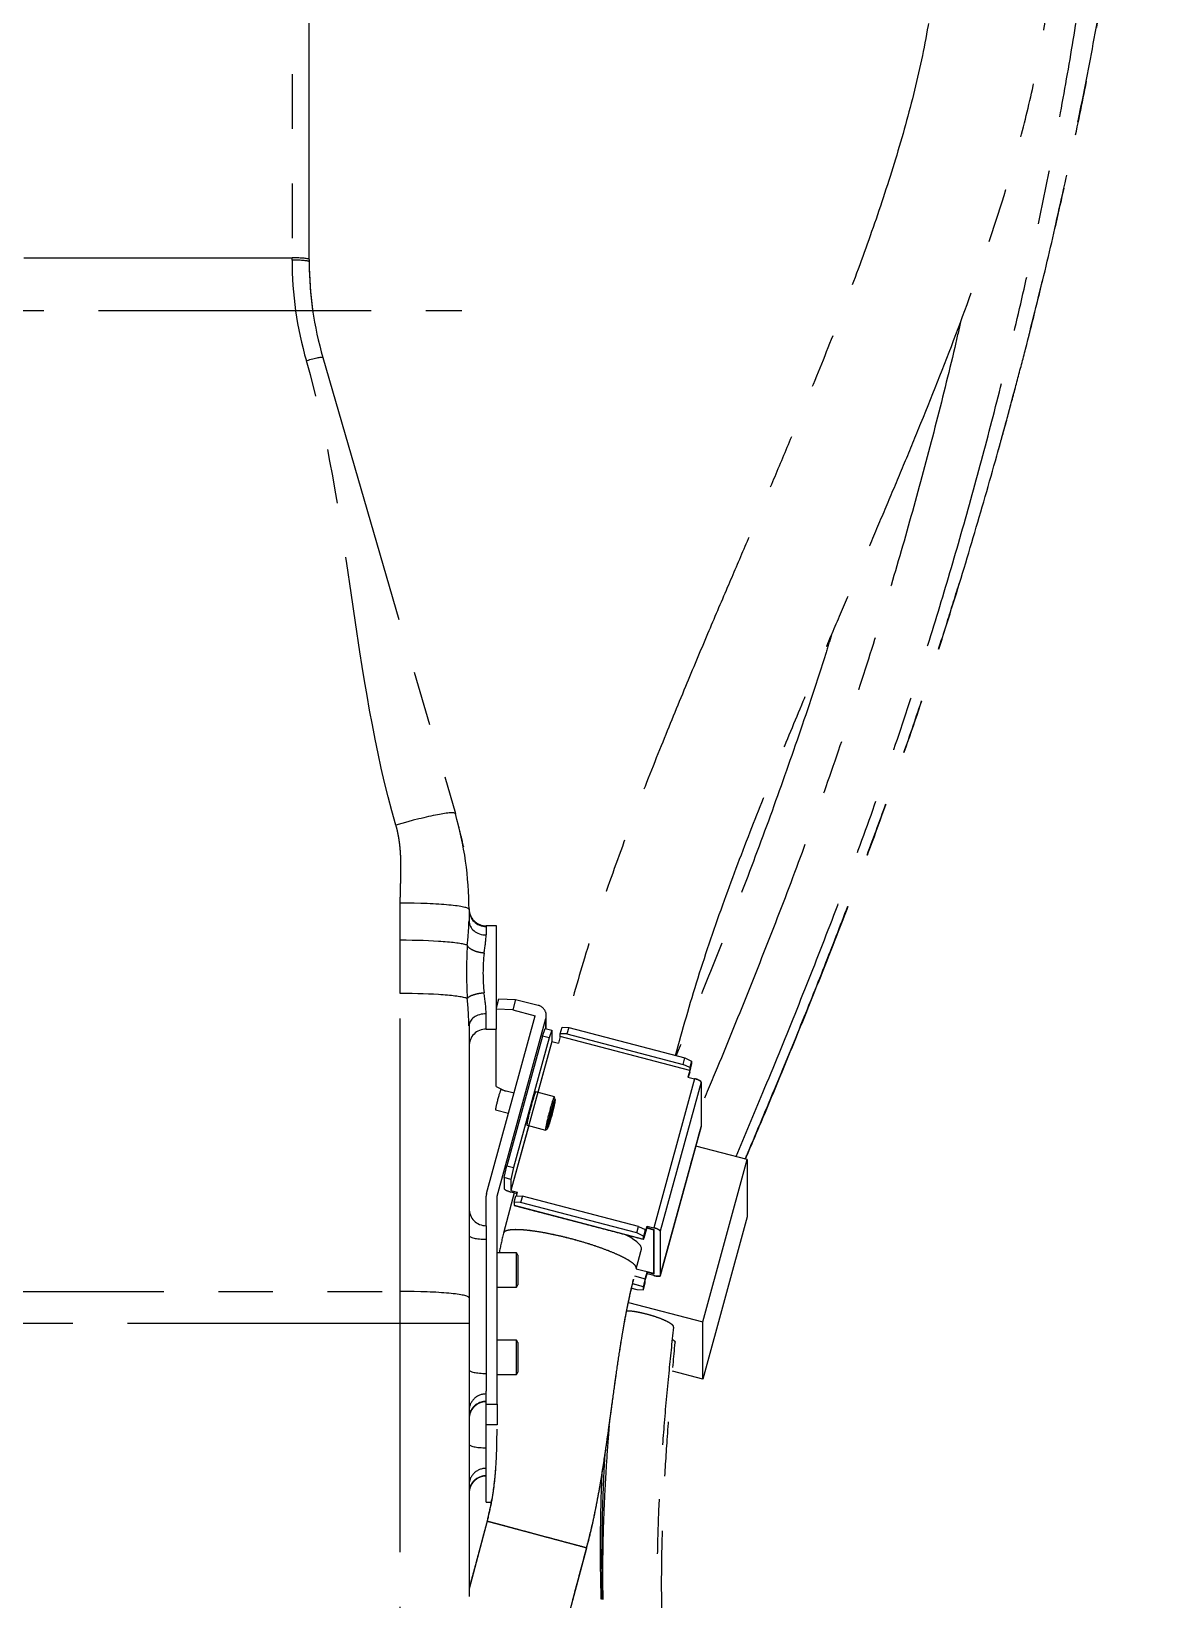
# Model space of a CAD drawing. Extents: x -2384 to 29887, y -2542 to 22350.
# Drawn here: x 5040.9 to 5367.2, y 2362.5 to 2818.8 of the extents above; entities that cross this region are included whole.
import ezdxf

# ---------------------------------------------------------------- set-up
doc = ezdxf.new("R2010")
doc.units = 0
doc.header["$LTSCALE"] = 63.5
doc.header["$MEASUREMENT"] = 0
doc.linetypes.add('CENTER', pattern=[2, 1.25, -0.25, 0.25, -0.25])
doc.linetypes.add('PHANTOM', pattern=[2.5, 1.25, -0.25, 0.25, -0.25, 0.25, -0.25])
doc.layers.add('2', color=2, linetype='CENTER')
doc.layers.add('4', color=6, linetype='PHANTOM')

# ---------------------------------------------------------------- blocks, each defined once
blk = doc.blocks.new('r2000ibSolutionArm-ev')
at = {"layer": '2'}
blk.add_line((-242.85, 1745), (370.95, 1745), dxfattribs=at)
at = {"layer": '4'}
for p, q in [((321.5, 1909), (321.5, 1760.36)), ((326.5, 1759.89), (326.5, 1904)), ((243.5, 1760.36), (321.5, 1760.36)), ((321.5, 1759.7), (321.5, 1760.36)), ((326.5, 1759.89), (326.5, 1759.24)), ((330.47, 1731.33), (369.03, 1598.67)), ((353, 1561.82), (353, 1572.64)), ((373, 1570.76), (373, 1567.48)), ((381, 1566), (378, 1566)), ((378, 1565.82), (378, 1563.36)), ((381, 1536), (381, 1566)), ((353, 1546.33), (353, 1561.82)), ((353, 1459.67), (353, 1546.33)), ((381, 1542.16), (381.72, 1544.79)), ((381.72, 1544.79), (386.55, 1544.61)), ((386.55, 1544.61), (385.72, 1541.6)), ((386.55, 1544.61), (393.12, 1542.9)), ((378, 1536), (378, 1540.44)), ((378.11, 1488.2), (392.29, 1539.88)), ((385.72, 1541.6), (381, 1541.77)), ((381.2, 1487.39), (395.38, 1539.07)), ((385.72, 1541.6), (392.29, 1539.88)), ((392.29, 1539.88), (392.29, 1539.87)), ((395.38, 1536.1), (395.38, 1539.07)), ((395.49, 1536.07), (395.49, 1539.88)), ((373, 1536.92), (373, 1457.8)), ((378, 1536), (381, 1536)), ((380.89, 1519.27), (380.89, 1536)), ((394.4, 1533.97), (384.05, 1496.25)), ((396.33, 1533.47), (385.98, 1495.74)), ((396.33, 1533.47), (385.98, 1495.74)), ((394.4, 1533.97), (395.18, 1536.15)), ((396.33, 1533.47), (394.4, 1533.97)), ((396.33, 1533.47), (394.4, 1533.97)), ((395.18, 1536.15), (397.11, 1535.65)), ((395.18, 1536.15), (397.11, 1535.65)), ((397.11, 1535.65), (396.33, 1533.47)), ((397.11, 1535.65), (396.33, 1533.47)), ((397.11, 1535.65), (397.11, 1532.4)), ((397.11, 1535.65), (397.11, 1532.4)), ((399.56, 1533.78), (399.04, 1531.89)), ((399.56, 1533.78), (399.04, 1531.89)), ((399.56, 1534.65), (400.08, 1536.53)), ((399.56, 1534.65), (400.08, 1536.53)), ((399.56, 1533.78), (399.56, 1534.65)), ((401.49, 1534.57), (399.56, 1534.65)), ((399.56, 1533.78), (399.56, 1534.65)), ((401.49, 1534.57), (399.56, 1534.65)), ((437.23, 1523.92), (399.56, 1533.78)), ((437.23, 1523.93), (399.56, 1533.78)), ((437.23, 1523.93), (399.56, 1533.78)), ((437.23, 1523.92), (399.56, 1533.78)), ((400.08, 1536.53), (402.01, 1536.46)), ((400.08, 1536.53), (402.01, 1536.46)), ((402.01, 1536.46), (401.49, 1534.57)), ((402.01, 1536.46), (401.49, 1534.57)), ((401.49, 1534.57), (435.3, 1525.73)), ((401.49, 1534.57), (435.3, 1525.73)), ((402.01, 1536.46), (435.81, 1527.62)), ((402.01, 1536.46), (435.81, 1527.62)), ((397.11, 1532.4), (385.2, 1489.02)), ((397.11, 1532.4), (385.2, 1489.02)), ((397.11, 1532.4), (393.03, 1517.55)), ((397.11, 1532.4), (393.03, 1517.55)), ((397.11, 1532.4), (399.04, 1531.89)), ((397.11, 1532.4), (399.04, 1531.89)), ((435.3, 1525.73), (435.81, 1527.62)), ((435.3, 1525.73), (435.81, 1527.62)), ((437.23, 1524.79), (435.3, 1525.73)), ((437.23, 1524.79), (435.3, 1525.73)), ((435.81, 1527.62), (437.74, 1526.68)), ((435.81, 1527.62), (437.74, 1526.68)), ((437.23, 1523.92), (436.71, 1522.04)), ((437.23, 1523.92), (436.71, 1522.04)), ((437.74, 1526.68), (437.23, 1524.79)), ((437.74, 1526.68), (437.23, 1524.79)), ((437.23, 1524.79), (437.23, 1523.93)), ((437.23, 1524.79), (437.23, 1523.93)), ((437.74, 1526.68), (437.74, 1525.81)), ((437.74, 1526.68), (437.74, 1525.81)), ((438.64, 1521.53), (426.74, 1478.15)), ((438.64, 1521.53), (426.74, 1478.15)), ((440.57, 1520.59), (428.67, 1477.21)), ((440.57, 1520.59), (428.67, 1477.21)), ((436.71, 1522.04), (438.64, 1521.53)), ((436.71, 1522.04), (438.64, 1521.53)), ((437.23, 1523.49), (436.82, 1522.01)), ((437.23, 1523.49), (436.82, 1522.01)), ((440.57, 1520.59), (440.57, 1507.61)), ((440.57, 1520.59), (440.57, 1507.61)), ((380.89, 1519.27), (383.61, 1517.95)), ((386.1, 1517.3), (382.26, 1518.3)), ((397.83, 1516.3), (392.42, 1517.71)), ((398.06, 1515.5), (397.85, 1516.27)), ((380.74, 1512.5), (384.51, 1511.51)), ((396.58, 1510.54), (396.2, 1508.63)), ((397.32, 1513.26), (396.58, 1510.54)), ((396.58, 1509.45), (397.32, 1512.18)), ((397.05, 1512.25), (397.32, 1512.18)), ((397.7, 1514.08), (397.32, 1513.26)), ((397.32, 1512.18), (397.7, 1514.08)), ((390.39, 1507.91), (385.2, 1489.02)), ((390.39, 1507.91), (385.2, 1489.02)), ((389.89, 1508.04), (395.3, 1506.62)), ((395.33, 1506.64), (395.89, 1507.2)), ((396.2, 1508.63), (396.58, 1509.45)), ((396.38, 1509.51), (396.58, 1509.45)), ((440.57, 1507.61), (428.67, 1464.23)), ((440.57, 1507.61), (428.67, 1464.23)), ((428.67, 1464.21), (440.57, 1507.58)), ((440.57, 1507.61), (440.57, 1507.58)), ((453.96, 1498.02), (439.02, 1501.94)), ((441.02, 1450.78), (453.96, 1498.02)), ((453.96, 1498.02), (453.96, 1481.39)), ((383.27, 1492.77), (384.05, 1496.25)), ((383.27, 1492.77), (383.27, 1489.52)), ((385.2, 1492.27), (383.27, 1492.77)), ((384.05, 1496.25), (385.98, 1495.74)), ((385.98, 1495.74), (385.2, 1492.27)), ((385.2, 1492.27), (385.2, 1489.02)), ((378, 1478.69), (378, 1487.39)), ((381.2, 1426.86), (381.2, 1487.39)), ((381.2, 1470.86), (381.2, 1487.39)), ((386.17, 1488.33), (383.03, 1476.64)), ((385.2, 1489.02), (387.14, 1488.51)), ((385.2, 1488.59), (387.03, 1488.11)), ((386.1, 1485.6), (386.62, 1487.49)), ((386.62, 1487.49), (388.55, 1487.42)), ((386.85, 1487.48), (387.14, 1488.51)), ((388.55, 1487.42), (388.03, 1485.53)), ((422.35, 1478.58), (388.55, 1487.42)), ((422.35, 1478.58), (388.55, 1487.42)), ((388.03, 1485.53), (386.1, 1485.6)), ((386.1, 1485.6), (386.1, 1484.74)), ((386.1, 1484.74), (423.77, 1474.89)), ((386.1, 1484.74), (423.77, 1474.89)), ((386.11, 1484.69), (423.78, 1474.84)), ((421.84, 1476.69), (388.03, 1485.53)), ((421.84, 1476.69), (388.03, 1485.53)), ((378, 1478.78), (378, 1474.86)), ((421.84, 1476.69), (422.35, 1478.58)), ((421.84, 1476.69), (422.35, 1478.58)), ((422.35, 1478.58), (424.29, 1477.64)), ((422.35, 1478.58), (424.29, 1477.64)), ((424.29, 1476.77), (424.8, 1478.66)), ((424.29, 1476.77), (424.8, 1478.66)), ((424.8, 1478.66), (424.8, 1478.23)), ((424.8, 1478.66), (426.74, 1478.15)), ((424.8, 1478.66), (426.74, 1478.15)), ((424.8, 1478.66), (424.8, 1478.23)), ((453.96, 1481.39), (441.02, 1434.15)), ((378, 1474.86), (378, 1435.81)), ((423.77, 1475.75), (421.84, 1476.69)), ((423.77, 1475.75), (421.84, 1476.69)), ((424.29, 1477.64), (423.77, 1475.75)), ((424.29, 1477.64), (423.77, 1475.75)), ((423.77, 1474.89), (423.77, 1475.75)), ((423.77, 1474.89), (423.77, 1475.75)), ((424.29, 1476.34), (424.8, 1478.23)), ((424.29, 1476.34), (424.8, 1478.23)), ((424.29, 1476.77), (424.29, 1477.64)), ((424.29, 1476.77), (424.29, 1477.64)), ((424.29, 1476.77), (424.29, 1476.77)), ((424.29, 1476.77), (424.29, 1476.77)), ((426.74, 1477.5), (424.75, 1478.02)), ((426.74, 1477.5), (424.75, 1478.02)), ((424.8, 1478.23), (426.74, 1477.72)), ((424.8, 1478.23), (426.74, 1477.72)), ((426.74, 1477.72), (426.74, 1477.5)), ((426.74, 1477.72), (426.74, 1464.73)), ((426.74, 1464.95), (426.74, 1477.5)), ((428.67, 1477.21), (428.67, 1464.23)), ((428.67, 1477.21), (428.67, 1464.23)), ((386.8, 1470.86), (381.2, 1470.86)), ((386.8, 1460.86), (386.8, 1470.86)), ((387.2, 1470.17), (386.8, 1470.86)), ((387.2, 1470.17), (387.2, 1461.55)), ((421.67, 1466.28), (426.74, 1464.95)), ((421.67, 1466.28), (426.74, 1464.95)), ((424.29, 1463.35), (424.8, 1465.24)), ((424.29, 1463.35), (424.8, 1465.24)), ((424.29, 1462.92), (424.8, 1464.81)), ((424.29, 1462.92), (424.8, 1464.81)), ((424.8, 1465.24), (424.8, 1464.81)), ((426.74, 1464.73), (424.8, 1465.24)), ((424.8, 1465.24), (424.8, 1464.81)), ((426.74, 1464.73), (424.8, 1465.24)), ((426.74, 1464.3), (424.8, 1464.81)), ((426.74, 1464.3), (424.8, 1464.81)), ((426.74, 1464.95), (426.74, 1464.73)), ((426.74, 1464.74), (426.74, 1464.73)), ((426.74, 1464.74), (426.74, 1464.73)), ((381.2, 1460.86), (386.8, 1460.86)), ((386.8, 1460.86), (387.2, 1461.55)), ((420.28, 1460.65), (421.84, 1460.24)), ((420.37, 1460.62), (421.84, 1460.24)), ((423.77, 1461.03), (420.58, 1461.87)), ((423.77, 1461.03), (420.65, 1461.85)), ((421.15, 1464.17), (424.29, 1463.35)), ((421.18, 1464.17), (424.29, 1463.35)), ((421.84, 1460.24), (423.77, 1460.17)), ((421.84, 1460.24), (423.77, 1460.17)), ((423.77, 1460.17), (424.29, 1462.05)), ((423.77, 1460.17), (424.29, 1462.05)), ((423.77, 1460.17), (423.77, 1461.03)), ((423.77, 1460.17), (423.77, 1461.03)), ((424.29, 1462.05), (424.29, 1462.92)), ((424.29, 1462.05), (424.29, 1462.92)), ((204.82, 1459.67), (353, 1459.67)), ((353, 1450.31), (353, 1459.67)), ((373, 1457.8), (373, 1450.31)), ((419.37, 1456.45), (441.02, 1450.78)), ((373, 1455), (373, 1050)), ((353, 1450.31), (205.68, 1450.31)), ((353, 1066.32), (353, 1450.31)), ((373, 1450.31), (353, 1450.31)), ((373, 1450.31), (373, 1335)), ((441.02, 1434.15), (441.02, 1450.78)), ((386.8, 1445.48), (381.2, 1445.48)), ((386.8, 1435.48), (386.8, 1445.48)), ((387.2, 1444.79), (386.8, 1445.48)), ((387.2, 1444.79), (387.2, 1436.17)), ((378, 1435.81), (378, 1430.69)), ((381.2, 1435.48), (386.8, 1435.48)), ((386.8, 1435.48), (387.2, 1436.17)), ((441.02, 1434.15), (432.25, 1436.45)), ((378, 1426.86), (378, 1430.69)), ((378, 1420.9), (378, 1426.86)), ((378, 1426.86), (381.2, 1426.86)), ((381.2, 1426.86), (381.2, 1420.9)), ((378, 1398.39), (378, 1420.9)), ((378, 1398.39), (378, 1420.9)), ((381.2, 1420.9), (378, 1420.9)), ((378, 1398.39), (379.5, 1398.39)), ((378, 1398.39), (379.33, 1398.39)), ((378.28, 1392.86), (373, 1373.17)), ((378.28, 1392.86), (407.25, 1385.1)), ((399.49, 1356.12), (407.25, 1385.1))]:
    blk.add_line(p, q, dxfattribs=at)
at = {"layer": '4', "flags": 128}
for points in [[(423.77, 1474.89), (423.78, 1474.84), (423.81, 1474.86), (423.85, 1474.96), (423.92, 1475.13), (424, 1475.36), (424.09, 1475.65), (424.18, 1475.98), (424.29, 1476.34)], [(424.29, 1476.77), (424.29, 1476.77), (424.29, 1476.77), (424.29, 1476.77), (424.29, 1476.77), (424.29, 1476.77), (424.29, 1476.77), (424.29, 1476.77), (424.29, 1476.77)], [(426.74, 1464.73), (426.74, 1464.73), (426.74, 1464.73), (426.74, 1464.73), (426.74, 1464.73), (426.74, 1464.73), (426.74, 1464.73), (426.74, 1464.73), (426.74, 1464.73)], [(428.67, 1464.23), (428.63, 1464.15), (428.52, 1464.1), (428.34, 1464.07), (428.1, 1464.07), (427.81, 1464.09), (427.48, 1464.14), (427.11, 1464.21), (426.74, 1464.3)]]:
    blk.add_lwpolyline(points, dxfattribs=at)
at = {"layer": '4'}
for centre, radius, start, end in [((426.5, 1759.7), 105, 180, 196.2052), ((426.5, 1759.24), 100, 180, 196.2052), ((426.5, 1759.24), 100, 180, 187.9878), ((273, 1570.76), 100, 0, 16.2052), ((-24.52, 1497.02), 406.52, 13.0576, 13.9003), ((378, 1571), 5, 180.1292, 270.365), ((283.56, 1570.3), 89.49, 353.6258, 358.1941), ((326.19, 1566.95), 51.94, 350.1838, 356.036), ((510.61, 1552.62), 138.33, 176.7925, 183.2108), ((432.96, 1552.29), 55.89, 174.0426, 185.9574), ((267.6, 1534.18), 105.43, 1.4903, 5.8227), ((329.81, 1538.44), 48.23, 2.3845, 9.6173), ((378, 1531), 5, 90, 180), ((399.55, 1533.78), 0.0134, 342.4341, 352.3486), ((397.11, 1532.4), 0.00316, 223.7822, 263.7951), ((421.42, 1528.24), 16.5, 343.2843, 351.548), ((437.21, 1523.93), 0.0147, 343.2341, 352.7721), ((438.27, 1518.31), 3.24, 44.741, 83.4525), ((378, 1483.78), 5, 180, 270), ((426.36, 1474.93), 3.24, 44.7491, 83.4443), ((426.73, 1477.72), 0.00316, 43.7822, 83.7951), ((440.1, 1458.61), 16.51, 163.2848, 171.5474), ((424.31, 1462.91), 0.0242, 164.4219, 170.2173), ((378, 1422.56), 5, 90, 180), ((378, 1400.92), 5, 90, 180)]:
    blk.add_arc(centre, radius, start, end, dxfattribs=at)
for centre, major_axis, ratio, start_param, end_param in [((321.5, 1759.89), (5, 0), 0.093643, 0, 1.570796), ((321.5, 1759.24), (5, 0), 0.093643, 0, 1.570796), ((325.67, 1729.93), (4.8, 1.4), 0.089953, 0, 1.54466), ((351.74, 1593.65), (17.28, 5.02), 0.089953, 0, 1.54466), ((365.24, 1593.48), (4.85, 1.2), 0.963068, 0, 0.106019), ((353, 1570.76), (20, 0), 0.093643, 0, 1.570796), ((378, 1570.76), (-5, 0), 0.988164, 0, 1.570796), ((378, 1567.48), (5, 0), 0.82398, 3.141593, 4.712389), ((353, 1559.95), (20, 0), 0.093637, 0.225973, 1.570782), ((353, 1544.46), (20, 0), 0.093648, 0.226002, 1.570811), ((392.29, 1539.88), (-3.2, 0), 0.976296, 2.879793, 4.45059), ((378, 1536.92), (-5, 0), 0.703877, 4.712389, 6.283185), ((392.29, 1539.88), (-0.002, 0), 0.976296, 2.879793, 4.45059), ((399.56, 1533.78), (0.00051, 0.00193), 0.056019, 4.501434, 6.072231), ((397.11, 1532.4), (-0.00193, 0.00053), 0.209065, 0.057316, 1.628112), ((437.23, 1523.93), (-0.51, -1.94), 0.056019, 1.359842, 2.930638), ((437.23, 1523.93), (-0.00051, -0.00193), 0.056019, 1.359842, 2.930638), ((438.64, 1521.1), (-1.93, 0.53), 0.209065, 3.198909, 4.769705), ((381.5, 1515.4), (-0.76, -2.9), 0.056019, 3.141593, 6.283185), ((391.16, 1512.87), (1.27, 4.84), 0.056019, 0, 3.141593), ((396.56, 1511.46), (1.27, 4.84), 0.056019, 0, 3.238926), ((396.56, 1511.46), (1.27, 4.84), 0.056019, 6.185852, 6.283185), ((438.64, 1508.11), (-1.93, 0.53), 0.209065, 3.141593, 3.198909), ((381.2, 1487.39), (-3.2, 0), 0.976296, 6.021386, 6.283185), ((385.2, 1489.02), (-1.93, 0.53), 0.209065, 0.057316, 1.628112), ((385.2, 1489.02), (-0.00193, 0.00053), 0.209065, 0.057316, 1.628112), ((386.62, 1486.63), (0.51, 1.94), 0.056019, 2.930638, 3.141593), ((378, 1475.94), (5, 0), 0.21644, 3.141593, 4.712389), ((403.88, 1477.16), (19.29, -5.29), 0.209197, 0.001278, 0.784788), ((424.29, 1476.77), (0.51, 1.94), 0.056019, 2.930638, 4.501434), ((426.74, 1477.72), (-1.93, 0.53), 0.209065, 3.198909, 4.769705), ((426.74, 1477.72), (-0.00193, 0.00053), 0.209065, 3.198909, 4.769705), ((424.29, 1462.92), (0.51, 1.94), 0.056019, 1.359842, 2.930638), ((424.29, 1462.92), (0.00051, 0.00193), 0.056019, 1.359842, 2.930638), ((426.74, 1464.74), (-1.93, 0.53), 0.209065, 1.628112, 3.198909), ((353, 1457.8), (20, 0), 0.093643, 0, 1.570796), ((378, 1436.89), (5, 0), 0.21644, 3.141593, 4.712389), ((378, 1424.96), (5, 0), 0.976296, 1.570796, 3.141593), ((378, 1422.8), (5, 0), 0.976296, 1.570796, 3.141593), ((378, 1415.25), (-5, 0), 0.21644, 0, 1.570796), ((378, 1403.32), (5, 0), 0.976296, 1.570796, 3.141593), ((378, 1401.16), (5, 0), 0.976296, 1.570796, 3.141593)]:
    blk.add_ellipse(centre, major_axis=major_axis, ratio=ratio, start_param=start_param, end_param=end_param, dxfattribs=at)
blk.add_ellipse((396.95, 1511.36), major_axis=(-1.09, -4.17), ratio=0.056019, dxfattribs=at)
for points, degree, knots in [([(526.84, 1703.7), (527.15, 1704.83), (528.3, 1708.9), (530.22, 1715.95), (532.61, 1724.87), (536.03, 1737.97), (540.37, 1755.37), (545.21, 1776.12), (549.57, 1796.13), (553.47, 1815.39), (557.11, 1834.89), (560.46, 1854.67), (563.49, 1874.68), (565.86, 1892.63), (567.66, 1908.45), (569, 1922.13), (570.12, 1935.84), (570.99, 1949.41), (571.57, 1962.37), (571.88, 1974.41), (571.96, 1985.34), (571.84, 1995.28), (571.6, 2003.1), (571.34, 2009.08), (571.11, 2013.35), (570.87, 2017.07), (570.66, 2020.09), (570.47, 2022.59), (570.26, 2025.08), (569.99, 2028.06), (569.63, 2031.76), (569.14, 2036.2), (568.51, 2041.37), (567.71, 2047.1), (566.75, 2053.17), (565.63, 2059.37), (564.36, 2065.62), (562.93, 2071.89), (561.34, 2078.09), (559.69, 2083.81), (558.1, 2088.78), (556.58, 2093.19), (554.97, 2097.48), (552.97, 2102.41), (550.6, 2107.7), (547.91, 2113.1), (545.34, 2117.75), (542.9, 2121.8), (540.59, 2125.37), (538.2, 2128.8), (535.8, 2132.01), (533.43, 2134.97), (531.07, 2137.73), (528.77, 2140.26), (526.37, 2142.75), (523.86, 2145.21), (521.18, 2147.68), (518.53, 2149.97), (515.98, 2152.05), (513.56, 2153.92), (511.23, 2155.63), (509.02, 2157.18), (506.8, 2158.66), (504.45, 2160.17), (501.74, 2161.82), (498.84, 2163.49), (495.85, 2165.11), (492.83, 2166.67), (489.59, 2168.24), (486.19, 2169.78), (482.84, 2171.22), (479.63, 2172.51), (476.81, 2173.58), (474.41, 2174.44), (472.33, 2175.17), (469.88, 2176), (466.78, 2177), (464.32, 2177.72), (463.04, 2178.1)], 3, [0, 0, 0, 0, 0.005294, 0.019133, 0.033058, 0.047071, 0.080451, 0.114343, 0.143945, 0.173952, 0.204425, 0.235512, 0.267203, 0.299479, 0.321492, 0.343785, 0.366393, 0.389334, 0.411836, 0.432497, 0.451714, 0.46948, 0.485787, 0.494428, 0.502577, 0.509663, 0.515383, 0.519733, 0.523987, 0.529712, 0.536912, 0.545592, 0.555981, 0.567904, 0.580655, 0.593877, 0.607557, 0.621679, 0.636227, 0.650776, 0.662916, 0.673238, 0.684377, 0.696475, 0.712731, 0.72832, 0.743269, 0.754608, 0.765954, 0.777226, 0.788002, 0.798212, 0.807671, 0.817208, 0.825557, 0.835274, 0.845129, 0.854331, 0.862879, 0.870772, 0.877958, 0.885017, 0.891267, 0.898052, 0.905854, 0.914566, 0.922237, 0.930255, 0.938618, 0.947324, 0.955865, 0.963182, 0.970192, 0.97545, 0.979566, 0.984392, 0.991866, 1, 1, 1, 1]), ([(453.45, 1498.16), (455.17, 1502.23), (460.19, 1514.03), (468.34, 1533.76), (477.85, 1557.43), (487.08, 1581.43), (495.98, 1605.75), (504.32, 1629.92), (512.11, 1653.86), (519.37, 1677.51), (526.25, 1701.3), (532.75, 1725.2), (538.83, 1749.16), (544.5, 1773.18), (549.72, 1797.21), (554.48, 1821.24), (558.74, 1845.2), (562.19, 1867.33), (564.94, 1887.59), (567.07, 1905.98), (568.8, 1924.16), (570.1, 1942.09), (570.91, 1958.95), (571.27, 1974.72), (571.23, 1989.4), (570.78, 2003.67), (569.93, 2017.48), (568.66, 2030.68), (566.99, 2043.24), (564.9, 2055.1), (562.42, 2066.29), (559.36, 2077.4), (555.65, 2088.25), (551.17, 2098.73), (546.09, 2108.34), (540.35, 2117.16), (533.87, 2125.29), (527.13, 2132.2), (520.26, 2138.09), (513.37, 2143.12), (505.77, 2147.84), (497.36, 2152.27), (488.7, 2156.08), (479.93, 2159.38), (471.06, 2162.19), (464.46, 2164.09), (460.61, 2164.96), (460.21, 2165.05)], 3, [0, 0, 0, 0, 0.015303, 0.044379, 0.073568, 0.102863, 0.132246, 0.161685, 0.189486, 0.21732, 0.245168, 0.273018, 0.300876, 0.32876, 0.356685, 0.384661, 0.412709, 0.440817, 0.462927, 0.485048, 0.507201, 0.529431, 0.551736, 0.571206, 0.590713, 0.610255, 0.629826, 0.649425, 0.668707, 0.688016, 0.7073, 0.726514, 0.749355, 0.772249, 0.795157, 0.818062, 0.84102, 0.864081, 0.881794, 0.899632, 0.917631, 0.935772, 0.954031, 0.968546, 0.9833, 0.998265, 1, 1, 1, 1]), ([(450.7, 1498.88), (453.32, 1505.09), (459.12, 1518.85), (467.91, 1540.32), (477.02, 1563.32), (485.8, 1586.52), (494.19, 1609.95), (501.98, 1633.16), (509.21, 1656.09), (515.9, 1678.69), (522.2, 1701.4), (528.11, 1724.18), (533.61, 1747), (538.68, 1769.82), (543.32, 1792.59), (547.48, 1815.27), (551.15, 1837.79), (554.07, 1858.51), (556.34, 1877.43), (558.05, 1894.56), (559.38, 1911.42), (560.31, 1927.95), (560.8, 1943.93), (560.86, 1959.32), (560.49, 1974.07), (559.67, 1988.28), (558.4, 2001.9), (556.65, 2014.84), (554.45, 2027.06), (551.78, 2038.52), (548.59, 2049.37), (544.88, 2059.53), (540.58, 2069.02), (535.71, 2077.8), (530.2, 2085.93), (523.97, 2093.48), (517.5, 2099.93), (510.91, 2105.45), (504.33, 2110.16), (497.07, 2114.6), (489.05, 2118.75), (480.82, 2122.34), (472.49, 2125.43), (464.13, 2128.08), (455.96, 2130.33), (450.28, 2131.58), (447.88, 2132.11)], 3, [0, 0, 0, 0, 0.024583, 0.054464, 0.084293, 0.114072, 0.14381, 0.173509, 0.201473, 0.229402, 0.257306, 0.285191, 0.31305, 0.340875, 0.368657, 0.396384, 0.424049, 0.451653, 0.473306, 0.494937, 0.51653, 0.538049, 0.559491, 0.580224, 0.600901, 0.621527, 0.642105, 0.662633, 0.683108, 0.703571, 0.724091, 0.745686, 0.767446, 0.789423, 0.811632, 0.834058, 0.8567, 0.874145, 0.891735, 0.909486, 0.927397, 0.945472, 0.959844, 0.974416, 0.98918, 1, 1, 1, 1]), ([(433.11, 1528.32), (435.1, 1535.67), (439.5, 1551.04), (447.06, 1573.05), (455.02, 1594.11), (462.77, 1613.37), (469.69, 1629.99), (475.64, 1644.01), (480.71, 1655.88), (485.5, 1667.05), (490.23, 1678.12), (495, 1689.37), (499.79, 1700.77), (506.71, 1717.57), (515.53, 1739.86), (525.55, 1767.81), (533.02, 1792.5), (538.05, 1813.67), (541.13, 1831), (542.89, 1847.89), (543.16, 1863.94), (542.08, 1877.13), (540.27, 1887.58), (538.38, 1895.29), (536.31, 1901.78), (534.37, 1906.85), (532.36, 1911.47), (529.88, 1916.53), (526.29, 1922.88), (521.61, 1929.9), (515.49, 1937.7), (508.43, 1945.32), (500.79, 1952.34), (493.47, 1958.27), (486, 1963.7), (477.77, 1969.09), (468.45, 1974.57), (457.49, 1980.35), (444.73, 1986.34), (430.56, 1992.24), (416.13, 1997.62), (402.22, 2002.33), (389.15, 2006.42), (377.02, 2009.97), (366.9, 2012.77), (358.11, 2015.1), (349.78, 2017.26), (339.98, 2019.71), (328.52, 2022.48), (315.35, 2025.56), (300.57, 2028.91), (286.98, 2031.92), (279.01, 2033.68), (276.2, 2034.29)], 3, [0.0380488, 0.0380488, 0.0380488, 0.0380488, 0.0693146, 0.1008252, 0.1304498, 0.1577244, 0.1822931, 0.2010044, 0.2174352, 0.232955, 0.2487544, 0.264808, 0.2810889, 0.2975682, 0.3366111, 0.3762013, 0.4161511, 0.4401621, 0.4641419, 0.4876759, 0.5096047, 0.5300208, 0.5420939, 0.5533225, 0.5627309, 0.5702567, 0.5757817, 0.5835529, 0.5937332, 0.6062613, 0.6189067, 0.635347, 0.649896, 0.662544, 0.6750789, 0.6889109, 0.7041089, 0.7207478, 0.7411907, 0.7634615, 0.7852615, 0.8057786, 0.8248937, 0.8425028, 0.8585191, 0.8687013, 0.880406, 0.8944335, 0.9108135, 0.929567, 0.9507001, 0.9741944, 0.9864182, 0.9864182, 0.9864182, 0.9864182]), ([(276.2, 1990.8), (276.93, 1990.64), (281.76, 1989.58), (290.47, 1987.66), (301.1, 1985.28), (309.78, 1983.31), (316.17, 1981.83), (320.56, 1980.8), (323.37, 1980.14), (325.59, 1979.61), (327.73, 1979.1), (331.37, 1978.23), (336.9, 1976.88), (344.63, 1974.96), (353.42, 1972.7), (364.37, 1969.79), (377.24, 1966.17), (391.95, 1961.71), (407.01, 1956.71), (422.06, 1951.15), (435.53, 1945.51), (446.96, 1940.08), (456.18, 1935.19), (464.2, 1930.43), (471.09, 1925.84), (477.33, 1921.21), (483.39, 1916.12), (489.3, 1910.35), (494.83, 1903.84), (499.41, 1897.11), (502.9, 1890.4), (505.28, 1884.2), (506.85, 1878.63), (507.86, 1873.64), (508.56, 1868.78), (509.06, 1863.39), (509.29, 1856.87), (509.11, 1849.05), (508.39, 1840.09), (506.62, 1827.08), (503.17, 1810.38), (497.64, 1790.35), (491.18, 1770.55), (484.08, 1751.05), (476.59, 1731.89), (469.69, 1715.07), (463.6, 1700.57), (458.42, 1688.38), (453.27, 1676.36), (447.94, 1663.92), (442.16, 1650.36), (435.71, 1635.03), (428.66, 1617.87), (421.21, 1598.96), (413.61, 1578.34), (406.68, 1557.46), (402.63, 1543.09), (400.86, 1536.5)], 3, [0.0191046, 0.0191046, 0.0191046, 0.0191046, 0.022561, 0.0420141, 0.0583668, 0.0716458, 0.0818862, 0.0878238, 0.0919224, 0.0948227, 0.0980948, 0.1018102, 0.1116863, 0.1237093, 0.1377104, 0.1526103, 0.1749161, 0.1982715, 0.2224794, 0.2473097, 0.271838, 0.2898421, 0.3061076, 0.3207434, 0.3338638, 0.3456119, 0.3581526, 0.3725996, 0.3866268, 0.4011734, 0.4141216, 0.4255753, 0.4356772, 0.4442108, 0.4515848, 0.4602142, 0.470538, 0.4827208, 0.4969193, 0.5120117, 0.5426226, 0.5733538, 0.6036736, 0.6333272, 0.6627671, 0.6918204, 0.7108682, 0.7295936, 0.747948, 0.7661973, 0.7867879, 0.8102004, 0.8363265, 0.865007, 0.8960321, 0.9291565, 0.9590249, 0.9590249, 0.9590249, 0.9590249]), ([(516.03, 1741.7), (515.47, 1739.23), (513.16, 1729.02), (508.64, 1711.11), (502.49, 1688), (495.88, 1665), (488.73, 1641.75), (481.01, 1618.28), (472.67, 1594.64), (463.89, 1571.19), (454.72, 1547.88), (446.91, 1528.7), (442.13, 1517.33), (440.57, 1513.63)], 3, [0, 0, 0, 0, 0.031373, 0.129777, 0.228262, 0.326871, 0.425702, 0.529543, 0.633703, 0.738288, 0.843397, 0.949073, 1, 1, 1, 1]), ([(453.37, 1498.18), (453.65, 1498.83), (456.68, 1505.94), (462.28, 1519.32), (470, 1538.1), (477.24, 1556.21), (484, 1573.64), (490.27, 1590.35), (496.22, 1606.8), (501.83, 1622.9), (507.08, 1638.58), (511.64, 1652.69), (514.4, 1661.6), (515.64, 1665.59)], 3, [0, 0, 0, 0, 0.012178, 0.131563, 0.2463, 0.35612, 0.460957, 0.560752, 0.655401, 0.753482, 0.845214, 0.93057, 1, 1, 1, 1]), ([(478.48, 1650.65), (477.92, 1648.83), (474.91, 1639.04), (469.01, 1621.43), (460.7, 1597.88), (451.9, 1574.51), (442.76, 1551.29), (436.44, 1535.95), (433.28, 1528.28)], 3, [0, 0, 0, 0, 0.0431, 0.232929, 0.423397, 0.614787, 0.807319, 1, 1, 1, 1]), ([(353, 1572.64), (353, 1573.85), (353.04, 1575.44), (353.05, 1576.07), (353.11, 1578.25), (353.16, 1580), (353.18, 1581.09), (353.21, 1582.66), (353.19, 1583.95), (353.17, 1585.47), (353.1, 1586.82), (353.01, 1588.32), (352.85, 1589.69), (352.5, 1592.73), (351.74, 1595.33)], 2, [0, 0, 0, 0.125, 0.125, 0.25, 0.25, 0.375, 0.375, 0.5, 0.5, 0.625, 0.625, 0.75, 0.75, 1, 1, 1]), ([(377.36, 1558.1), (376.8, 1558.14), (376.23, 1558.23), (375.17, 1558.5), (374.67, 1558.67), (373.79, 1559.08), (373.41, 1559.32), (372.82, 1559.82), (372.61, 1560.09), (372.49, 1560.36)], 3, [0, 0, 0, 0, 0.25, 0.25, 0.5, 0.5, 0.75, 0.75, 1, 1, 1, 1]), ([(377.36, 1546.49), (376.8, 1546.44), (376.23, 1546.37), (375.17, 1546.16), (374.67, 1546.03), (373.79, 1545.74), (373.41, 1545.58), (372.82, 1545.23), (372.61, 1545.05), (372.49, 1544.88)], 3, [0, 0, 0, 0, 0.25, 0.25, 0.5, 0.5, 0.75, 0.75, 1, 1, 1, 1]), ([(403.25, 1474.82), (401.98, 1475.14), (399.45, 1475.8), (395.75, 1476.57), (392.3, 1477.16), (389.25, 1477.53), (386.69, 1477.67), (384.75, 1477.57), (383.43, 1477.24), (383.17, 1476.84), (383.03, 1476.64)], 3, [0, 0, 0, 0, 0.125001, 0.25, 0.375, 0.500001, 0.625001, 0.750001, 0.875001, 1, 1, 1, 1]), ([(403.25, 1474.82), (401.99, 1475.16), (400.72, 1475.47), (398.21, 1476.05), (396.98, 1476.31), (394.6, 1476.77), (393.45, 1476.97), (391.28, 1477.29), (390.26, 1477.41), (388.39, 1477.58), (387.54, 1477.62), (386.04, 1477.64), (385.39, 1477.6), (384.31, 1477.46), (383.89, 1477.34), (383.28, 1477.04), (383.09, 1476.86), (383.03, 1476.64)], 3, [0, 0, 0, 0, 0.03125, 0.03125, 0.0625, 0.0625, 0.09375, 0.09375, 0.125, 0.125, 0.15625, 0.15625, 0.1875, 0.1875, 0.21875, 0.21875, 0.25, 0.25, 0.25, 0.25]), ([(421.67, 1466.29), (421.66, 1466.52), (421.63, 1467), (420.65, 1467.94), (419.02, 1469.01), (416.74, 1470.17), (413.91, 1471.38), (410.63, 1472.59), (407.04, 1473.76), (404.51, 1474.47), (403.25, 1474.82)], 3, [0, 0, 0, 0, 0.124999, 0.249999, 0.375, 0.500001, 0.625001, 0.750001, 0.875, 1, 1, 1, 1]), ([(421.67, 1466.29), (421.73, 1466.51), (421.67, 1466.76), (421.29, 1467.32), (420.97, 1467.63), (420.12, 1468.3), (419.57, 1468.65), (418.26, 1469.39), (417.5, 1469.78), (415.8, 1470.57), (414.85, 1470.97), (412.81, 1471.78), (411.72, 1472.18), (409.43, 1472.98), (408.23, 1473.37), (405.78, 1474.12), (404.52, 1474.48), (403.25, 1474.82)], 3, [0.75, 0.75, 0.75, 0.75, 0.78125, 0.78125, 0.8125, 0.8125, 0.84375, 0.84375, 0.875, 0.875, 0.90625, 0.90625, 0.9375, 0.9375, 0.96875, 0.96875, 1, 1, 1, 1]), ([(407.25, 1385.1), (407.69, 1386.78), (408.47, 1389.81), (409.37, 1393.91), (410.07, 1397.35), (410.66, 1400.51), (411.24, 1403.76), (412.08, 1408.83), (413.12, 1415.76), (414.27, 1424.12), (415.35, 1432.06), (416.37, 1439.22), (417.23, 1444.76), (417.93, 1448.91), (418.53, 1452.23), (419.3, 1456.22), (420.32, 1461.01), (421.2, 1464.44), (421.67, 1466.29)], 3, [0, 0, 0, 0, 0.062596, 0.112899, 0.151559, 0.189364, 0.229087, 0.270732, 0.374973, 0.482942, 0.576638, 0.666172, 0.746481, 0.781114, 0.820154, 0.869941, 0.930075, 1, 1, 1, 1]), ([(407.25, 1385.1), (408.01, 1388.11), (409.13, 1392.59), (410.42, 1399.14), (411.33, 1404.28), (412.09, 1408.93), (412.82, 1413.79), (413.56, 1418.97), (414.38, 1424.96), (415.27, 1431.48), (416.27, 1438.55), (417.46, 1446.28), (419.11, 1455.77), (420.65, 1462.11), (421.67, 1466.29)], 3, [0, 0, 0, 0, 0.101831, 0.18054, 0.236626, 0.291261, 0.350603, 0.414626, 0.480911, 0.569849, 0.653754, 0.740689, 0.856373, 1, 1, 1, 1]), ([(432.47, 1449.28), (432.5, 1449.38), (432.56, 1449.66), (431.68, 1450.36), (430.03, 1451.24), (427.75, 1452.14), (425.12, 1452.95), (422.48, 1453.57), (420.25, 1453.94), (419.27, 1453.95), (418.87, 1453.96)], 3, [0, 0, 0, 0, 0.080699, 0.217501, 0.354468, 0.491742, 0.629338, 0.767132, 0.904944, 1, 1, 1, 1]), ([(446.41, 1258.11), (446.16, 1259.54), (445.7, 1262.18), (444.99, 1265.97), (444.31, 1269.36), (443.64, 1272.55), (442.96, 1275.63), (441.98, 1279.97), (440.69, 1285.5), (439.02, 1292.53), (437.35, 1299.57), (435.75, 1306.57), (434.28, 1313.34), (432.98, 1319.84), (431.86, 1326.02), (430.99, 1331.57), (430.31, 1336.49), (429.76, 1341.03), (429.22, 1346.26), (428.67, 1352.82), (428.18, 1361.09), (427.87, 1370.62), (427.82, 1381.42), (428.11, 1393.41), (428.76, 1406.58), (429.8, 1420.86), (431.12, 1435.23), (432.12, 1444.82), (432.59, 1449.26)], 3, [0, 0, 0, 0, 0.024802, 0.045876, 0.064504, 0.081838, 0.098686, 0.115174, 0.152615, 0.188069, 0.227722, 0.264618, 0.298776, 0.334315, 0.366446, 0.395224, 0.420671, 0.442814, 0.465479, 0.501528, 0.544037, 0.592972, 0.648373, 0.71035, 0.777702, 0.851443, 0.931108, 1, 1, 1, 1]), ([(434.8, 1311.01), (434.46, 1312.83), (433.72, 1316.71), (432.78, 1322.46), (431.97, 1328.02), (431.34, 1332.95), (430.84, 1337.49), (430.34, 1342.72), (429.83, 1349.27), (429.37, 1357.51), (429.08, 1367.01), (429.02, 1377.75), (429.24, 1389.66), (429.79, 1402.73), (430.67, 1416.9), (431.77, 1431.04), (432.59, 1440.46), (432.96, 1444.78)], 3, [0, 0, 0, 0, 0.041205, 0.087684, 0.129327, 0.166149, 0.198188, 0.230972, 0.283094, 0.34452, 0.4152, 0.495186, 0.584621, 0.681765, 0.788093, 0.902738, 1, 1, 1, 1]), ([(432.22, 1445.68), (432.28, 1445.64), (432.8, 1445.33), (433.06, 1445), (432.91, 1444.82), (432.89, 1444.78)], 3, [0, 0, 0, 0, 0.08904, 0.848527, 1, 1, 1, 1]), ([(381.05, 1419.62), (381.06, 1419.19), (381.05, 1416.47), (380.93, 1410.91), (380.31, 1402.19), (379.08, 1396.5), (378.28, 1392.86)], 3, [0.6811833, 0.6811833, 0.6811833, 0.6811833, 0.696386, 0.7779644, 0.8799268, 1, 1, 1, 1]), ([(413.77, 1420.59), (413.75, 1420.32), (413.44, 1416.75), (412.99, 1410.13), (412.45, 1401.03), (412.11, 1392.87), (411.92, 1385.65), (411.85, 1379.32), (411.86, 1374.19), (411.92, 1371.17), (411.94, 1370)], 3, [0, 0, 0, 0, 0.015948, 0.212516, 0.392707, 0.556534, 0.696009, 0.82086, 0.930999, 1, 1, 1, 1]), ([(411.82, 1370), (411.76, 1373.51), (411.63, 1381.12), (411.8, 1393.18), (412.13, 1403.88), (412.5, 1410.46), (412.62, 1412.61)], 3, [0, 0, 0, 0, 0.246786, 0.535219, 0.848723, 1, 1, 1, 1]), ([(380.71, 1408.43), (380.7, 1408.21), (380.6, 1406.59), (380.26, 1403.31), (379.58, 1398.31), (378.73, 1394.77), (378.28, 1392.86)], 3, [0, 0, 0, 0, 0.043193, 0.308029, 0.627981, 1, 1, 1, 1]), ([(411.51, 1370), (411.51, 1370), (411.46, 1371.18), (411.4, 1373.58), (411.32, 1377.31), (411.27, 1381.31), (411.26, 1385.61), (411.29, 1390.51), (411.39, 1396.33), (411.54, 1401.94), (411.7, 1405.61), (411.76, 1406.91)], 3, [0, 0, 0, 0, 0.000087, 0.096006, 0.195098, 0.303167, 0.420947, 0.54371, 0.701396, 0.894247, 1, 1, 1, 1]), ([(378.28, 1392.86), (378.33, 1392.85), (378.43, 1392.82), (379.28, 1392.59), (380.6, 1392.24), (382.4, 1391.76), (384.6, 1391.17), (387.12, 1390.49), (389.88, 1389.75), (391.81, 1389.23), (392.76, 1388.98)], 3, [0, 0, 0, 0, 0.141832, 0.281318, 0.416364, 0.545377, 0.667526, 0.782968, 0.893004, 1, 1, 1, 1]), ([(392.76, 1388.98), (393.72, 1388.72), (395.65, 1388.2), (398.41, 1387.47), (400.93, 1386.79), (403.13, 1386.2), (404.93, 1385.72), (406.25, 1385.37), (407.09, 1385.14), (407.2, 1385.11), (407.25, 1385.1)], 3, [0, 0, 0, 0, 0.106995, 0.217032, 0.332475, 0.454623, 0.583636, 0.718682, 0.858168, 1, 1, 1, 1])]:
    blk.add_open_spline(points, degree=degree, knots=knots, dxfattribs=at)
for points, degree in [([(351.74, 1595.33), (339, 1639.19), (338.42, 1686.55), (325.67, 1730.4)], 3), ([(428.67, 1464.21), (440.57, 1507.58)], 1), ([(386.11, 1484.69), (423.78, 1474.84)], 1), ([(383.03, 1476.64), (382.55, 1474.55), (382.13, 1472.72), (381.78, 1470.87)], 3), ([(421.67, 1466.29), (423.17, 1471.87)], 1), ([(378.28, 1392.86), (373, 1373.17)], 1), ([(403.21, 1370), (407.25, 1385.1)], 1)]:
    blk.add_open_spline(points, degree=degree, dxfattribs=at)
for points, weights in [([(424.29, 1476.77), (424.29, 1476.77), (424.29, 1476.77)], [1, 0.707106781147, 1]), ([(426.74, 1464.73), (426.74, 1464.73), (426.74, 1464.73)], [1, 0.707106781179, 1])]:
    blk.add_rational_spline(points, weights, degree=2, dxfattribs=at)

msp = doc.modelspace()

# ---------------------------------------------------------------- block references
at = {"layer": '4'}
msp.add_blockref('r2000ibSolutionArm-ev', (4795.28, 992.55), dxfattribs=at)

doc.saveas('drawing.dxf')
